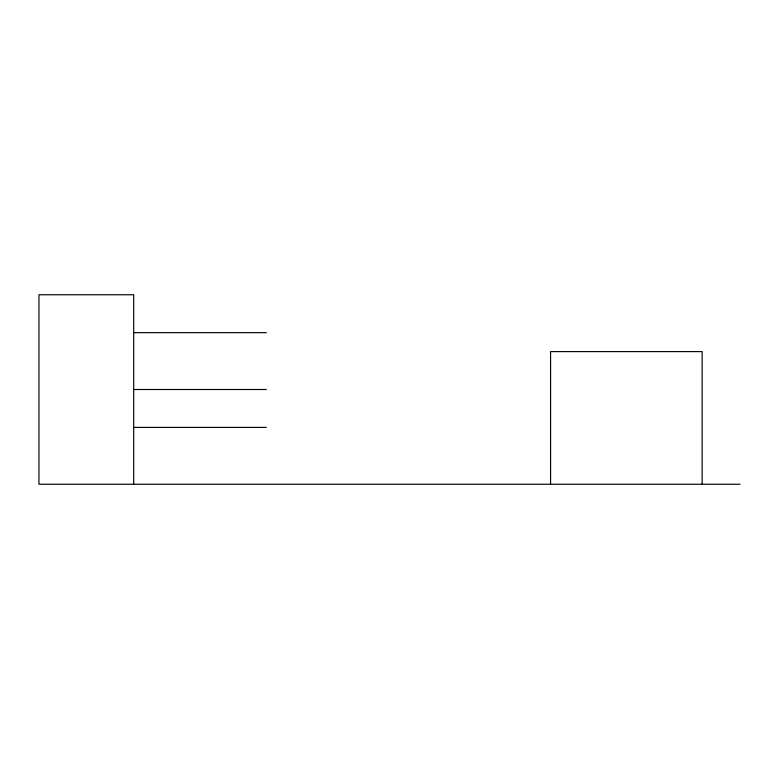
<?xml version="1.0" encoding="UTF-8"?>
<svg xmlns="http://www.w3.org/2000/svg" width="779" height="779" viewBox="0 0 779 779"><rect width="100%" height="100%" fill="white"/><g stroke="black" fill="none" stroke-linecap="round" stroke-linejoin="round"><path stroke-width="1.17" d="M133.939 332.652L266.33 332.652M133.939 389.5L266.33 389.5M133.939 427.398L266.33 427.398M740.05 484.246L38.95 484.246L38.95 294.754L133.696 294.754L133.696 484.246M702.152 484.246L702.152 351.602L550.568 351.602L550.568 484.246"/></g></svg>
